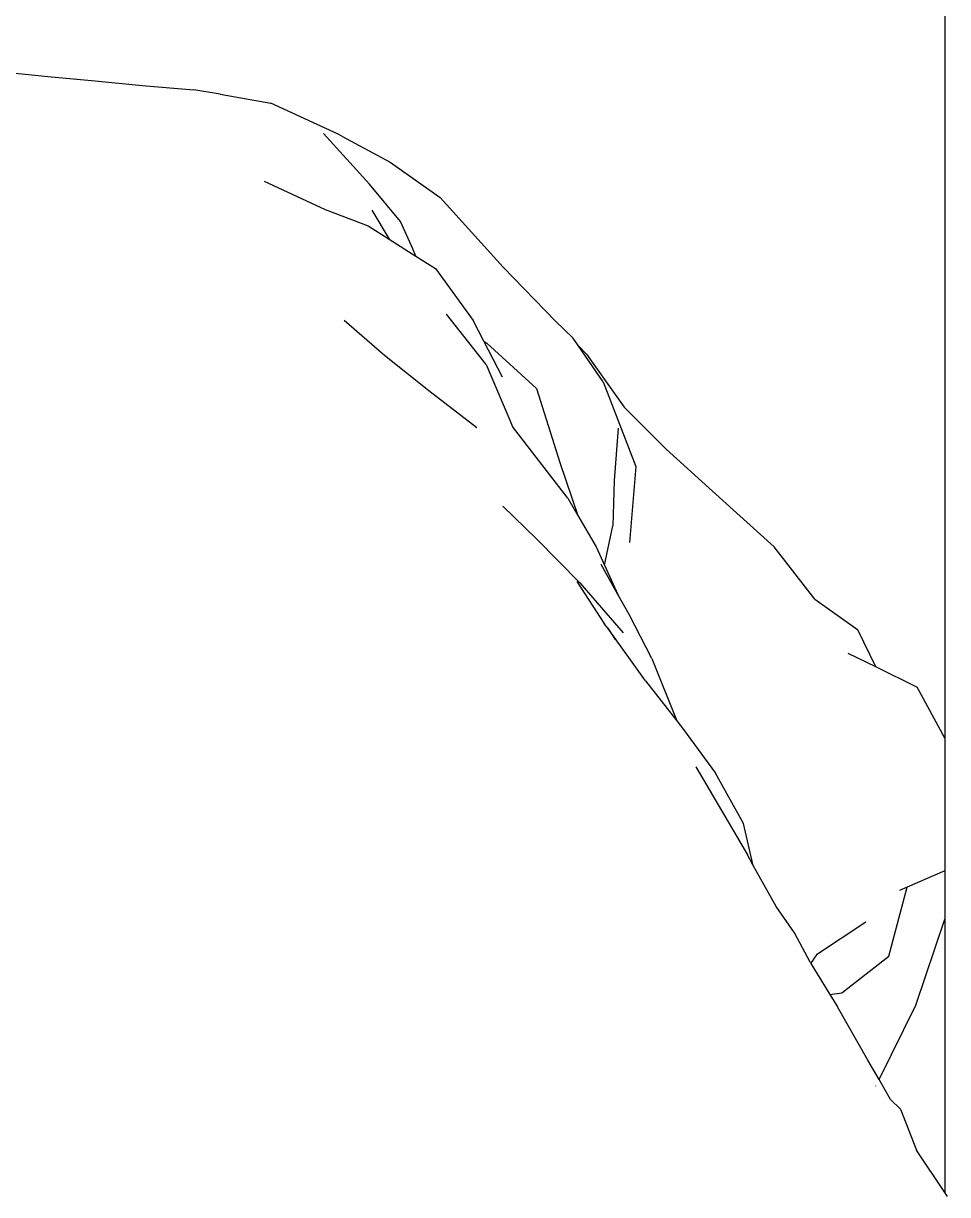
# Model space of a CAD drawing. Header units: inches. Extents: x 9636 to 21597, y -10243 to 557.
# Drawn here: x 13123.5 to 13128.94, y -8625.81 to -8618.92 of the extents above; entities that cross this region are included whole.
import ezdxf

# ---------------------------------------------------------------- set-up
doc = ezdxf.new("R2010")
doc.units = ezdxf.units.IN
doc.header["$MEASUREMENT"] = 0
doc.layers.add('Edges', color=7, linetype='Continuous')

# ---------------------------------------------------------------- blocks, each defined once
blk = doc.blocks.new('Porch Swing Bed Twin Size pl')
at = {"layer": 'Edges'}
for p, q in [((33.7582, 38.9164), (33.7694, 38.8999)), ((33.7694, 37.7253), (33.7694, 38.8999)), ((33.7694, 38.8999), (33.8924, 38.7176)), ((33.9608, 38.5413), (33.8924, 38.7176)), ((34.0028, 38.4999), (33.9608, 38.5413)), ((34.0028, 38.4999), (34.0522, 38.414)), ((34.0522, 38.414), (33.8948, 38.0947)), ((34.0522, 38.414), (34.1003, 38.3305)), ((34.0663, 38.4426), (34.0659, 38.4417)), ((34.1003, 38.3305), (34.2303, 38.1027)), ((33.8948, 38.0947), (33.7694, 37.7253)), ((34.2635, 38.0488), (34.2303, 38.1027)), ((34.2119, 38.0418), (34.0098, 37.885)), ((34.2635, 38.0488), (34.2119, 38.0418)), ((34.3454, 37.9159), (34.2635, 38.0488)), ((34.3454, 37.9159), (34.3168, 37.8753)), ((34.3486, 37.9107), (34.3454, 37.9159)), ((34.3486, 37.9107), (34.4153, 37.7841)), ((34.0098, 37.885), (33.9313, 37.5885)), ((34.3168, 37.8753), (34.1091, 37.7379)), ((34.4153, 37.7841), (34.4946, 37.6709)), ((33.7694, 37.5185), (33.7694, 37.7253)), ((34.4946, 37.6709), (34.5924, 37.4959)), ((33.7694, 37.5185), (33.9313, 37.5885)), ((33.9313, 37.5885), (33.9642, 37.6027)), ((33.7694, 36.9482), (33.7694, 37.5185)), ((34.5924, 37.4959), (34.6348, 37.3153)), ((34.5924, 37.4959), (34.6178, 37.4503)), ((34.7004, 37.3077), (34.6178, 37.4503)), ((34.6348, 37.3153), (34.7549, 37.0991)), ((34.8387, 37.0719), (34.7004, 37.3077)), ((34.8917, 36.9112), (34.7549, 37.0991)), ((33.7694, 36.9482), (33.8888, 36.7302)), ((33.7694, 5.4028), (33.7694, 36.9482)), ((34.9201, 36.8748), (34.8917, 36.9112)), ((35.0278, 36.6068), (34.9201, 36.8748)), ((35.0546, 36.7024), (34.9201, 36.8748)), ((34.0679, 36.6418), (33.8888, 36.7302)), ((35.0546, 36.7024), (35.2177, 36.4773)), ((34.1446, 36.4825), (34.0679, 36.6418)), ((34.1859, 36.5836), (34.0679, 36.6418)), ((35.0278, 36.6068), (35.1259, 36.4182)), ((35.2177, 36.4773), (35.1862, 36.525)), ((34.3286, 36.3516), (34.1446, 36.4825)), ((35.3372, 36.2817), (35.1517, 36.4967)), ((35.2177, 36.4773), (35.2309, 36.4591)), ((35.35, 36.277), (35.2309, 36.4591)), ((35.1259, 36.4182), (35.1736, 36.3326)), ((34.3286, 36.3516), (34.5034, 36.1271)), ((35.1736, 36.3326), (35.2456, 36.2037)), ((35.2309, 36.2067), (35.1736, 36.3326)), ((35.3372, 36.2817), (35.5214, 36.0945)), ((35.2309, 36.2067), (35.1954, 36.0367)), ((35.267, 36.1273), (35.2309, 36.2067)), ((34.7669, 35.888), (34.5034, 36.1271)), ((35.0965, 35.7819), (35.1242, 36.1089)), ((35.3452, 35.9926), (35.267, 36.1273)), ((35.5214, 36.0945), (35.6682, 35.9528)), ((35.1894, 35.8424), (35.1954, 36.0367)), ((35.4237, 35.7655), (35.3452, 35.9926)), ((35.3881, 35.9186), (35.3452, 35.9926)), ((35.3881, 35.9186), (35.627, 35.6112)), ((34.9667, 35.7088), (34.7669, 35.888)), ((35.1723, 35.6178), (35.1894, 35.8424)), ((35.237, 35.4196), (35.0965, 35.7819)), ((35.5232, 35.4477), (35.4237, 35.7655)), ((34.9667, 35.7088), (35.1467, 35.5274)), ((35.7388, 35.3445), (35.627, 35.6112)), ((35.7795, 35.6164), (35.985, 35.4578)), ((35.309, 35.3008), (35.1467, 35.5274)), ((35.7363, 35.2525), (35.5232, 35.4477)), ((35.985, 35.4578), (36.1761, 35.3061)), ((35.237, 35.4196), (35.3443, 35.2629)), ((35.6689, 35.3986), (35.7491, 35.2447)), ((35.7388, 35.3445), (35.9093, 35.1292)), ((35.3443, 35.2629), (35.309, 35.3008)), ((36.1761, 35.3061), (36.3489, 35.1554)), ((35.3443, 35.2629), (35.3653, 35.2322)), ((35.7491, 35.2447), (35.7363, 35.2525)), ((35.7491, 35.2447), (35.7951, 35.1564)), ((35.4414, 35.158), (35.3653, 35.2322)), ((35.667, 34.9266), (35.4414, 35.158)), ((35.9565, 34.9326), (35.7951, 35.1564)), ((35.9375, 34.628), (35.667, 34.9266)), ((36.0411, 34.8791), (35.9565, 34.9326)), ((36.0411, 34.8791), (36.0545, 34.8481)), ((36.1561, 34.8065), (36.0411, 34.8791)), ((36.0545, 34.8481), (36.1077, 34.7305)), ((36.2304, 34.6827), (36.1561, 34.8065)), ((36.2455, 34.7501), (36.1561, 34.8065)), ((36.4307, 34.6799), (36.2455, 34.7501)), ((36.1077, 34.7305), (36.2407, 34.5711)), ((36.6925, 34.5583), (36.4307, 34.6799)), ((36.1518, 34.4761), (35.9375, 34.628)), ((36.4381, 34.3537), (36.2407, 34.5711)), ((36.3597, 34.3645), (36.1518, 34.4761)), ((36.3597, 34.3645), (36.3751, 34.3554)), ((36.3751, 34.3554), (36.6641, 34.2234)), ((36.8816, 34.1847), (36.6641, 34.2234)), ((36.8816, 34.1847), (36.9946, 34.1654)), ((37.216, 34.1465), (36.9946, 34.1654)), ((37.418, 34.1276), (37.216, 34.1465)), ((37.6213, 34.108), (37.418, 34.1276)), ((37.8312, 34.0869), (37.6213, 34.108))]:
    blk.add_line(p, q, dxfattribs=at)

msp = doc.modelspace()

# ---------------------------------------------------------------- block references
at = {"xscale": 1.370056412249949, "yscale": 1.370056412249949, "zscale": 1.370056412249949, "rotation": 180}
msp.add_blockref('Porch Swing Bed Twin Size pl', (13175.186, -8572.5015), dxfattribs=at)

doc.saveas('drawing.dxf')
